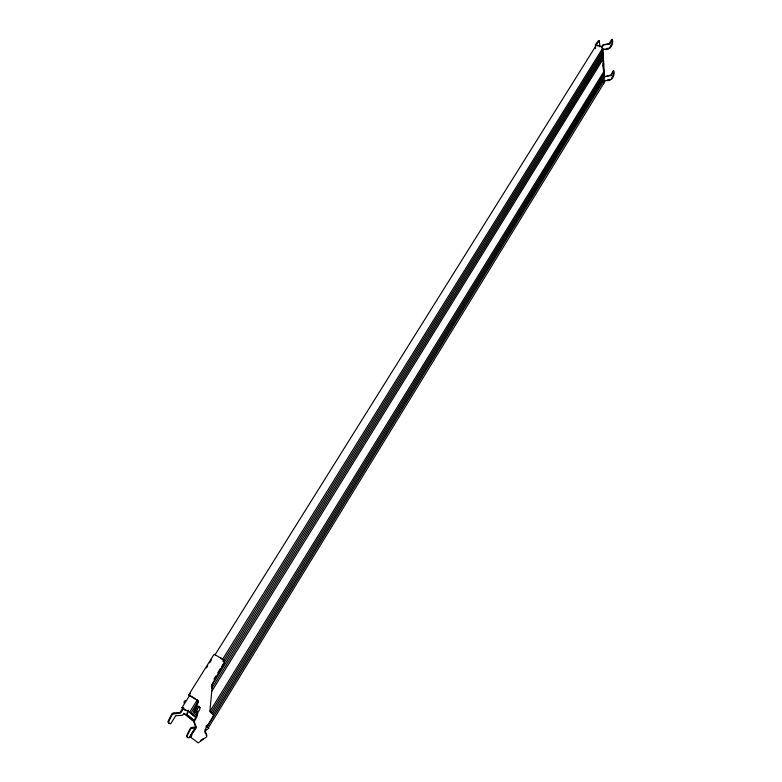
<?xml version="1.0" encoding="UTF-8"?>
<svg xmlns="http://www.w3.org/2000/svg" width="782" height="782" viewBox="0 0 782 782"><rect width="100%" height="100%" fill="white"/><g stroke="black" fill="none" stroke-linecap="round" stroke-linejoin="round"><path stroke-width="1.17" d="M194.904 711.649L194.933 710.095L198.198 702.383L197.826 700.477L188.697 694.875L214.121 654.251L221.404 658.385L223.779 660.673M211.541 686.723L211.756 684.367M197.465 711.503L196.165 716.674L193.613 721.278L195.754 727.27L190.407 735.774L190.505 737.103L198.217 742.9L206.644 736.869L206.829 735.227L204.816 730.153L213.291 715.931L213.242 714.201L209.957 710.643L212.479 683.536L224.512 662.452L224.395 661.015L220.69 657.858M612.032 42.775L612.159 41.7M613.489 74.046L613.332 70.585L610.996 74.984L604.203 76.665M188.697 694.875L189.518 695.677M199.244 706.938L197.396 708.805L196.458 711.444C198.755 713.526 202.196 706.498 197.983 706.205L196.135 708.072L195.197 710.701L197.357 712.187M602.453 50.449L602.697 49.598M595.493 48.611L595.425 44.662L598.24 40.928L599.071 40.977M187.69 712.578L187.221 714.826L194.278 720.515M611.68 78.053L613.127 75.101M609.667 47.868L611.661 43.87M212.078 713.585L603.821 76.059L602.296 48.865L601.475 46.5L596.207 45.366L214.972 654.925M213.222 714.523L603.939 78.092L603.821 76.059M205.989 726.918L207.171 725.002M208.862 728.306L207.25 726.849L604.046 80.126L603.939 78.092M603.313 82.53L604.564 80.497M208.383 727.778L605.591 80.38C611.641 82.237 615.102 75.571 613.89 70.712L611.143 75.522L604.466 76.851L603.01 50.615L603.899 49.256C610.146 51.143 613.733 44.261 612.443 39.227L609.608 44.115L603.665 44.965L601.817 47.409M209.781 711.688L603.596 71.973M210.935 712.637L603.704 74.016M197.582 714.24L195.656 717.348L194.356 716.332L197.66 711.18M211.814 688.346L602.775 57.379M211.707 691.405L602.893 59.491M602.59 65.766L603.753 63.899L603.205 63.733M195.246 709.196L192.03 714.386L190.71 713.35L198.54 700.955M223.017 661.562L602.414 51.006M213.936 679.099L215.871 675.98M217.807 672.862L220.465 668.336M221.668 666.635L602.541 53.137M194.454 716.371L193.144 715.344L195.813 711.229M211.267 686.322L602.658 55.268M188.315 710.222L186.605 714.465L194.552 720.877M601.466 46.9L603.02 44.711L609.461 43.567L611.465 39.559L612.062 39.54M190.808 713.389L189.488 712.353L197.318 699.949M222.469 659.519L602.296 48.865M190.573 693.292L189.303 695.315L197.211 700.115L197.582 702.021L194.317 709.743L194.288 711.288L195.686 712.109L197.025 711.337L198.081 711.864L196.781 717.035L194.229 721.639L196.36 727.631L192.059 734.044L191.121 737.465M206.448 667.906L207.719 665.883M209.615 662.833L211.521 659.793M183.027 708.57L181.962 707.71L189.733 695.296M183.232 707.651L180.007 712.558L173.281 712.881L171.845 713.839L167.827 721.864L169.274 723.731M183.848 708.013L180.671 712.94L172.49 714.152L168.961 720.75L168.629 723.067L170.652 723.829L175.745 715.657L182.177 715.344L184.435 713.653L193.965 721.317M207.826 728.941L206.223 730.163M181.962 707.71L189.576 712.392M597.653 45.659L598.386 45.669M597.096 45.503L597.829 45.503M193.936 729.958L189.088 737.876L187.211 737.182L187.543 734.963L190.896 728.58L195.744 727.925M200.524 740.574L203.428 738.609M604.046 80.126L603.596 83.948M603.264 49.012L603.851 48.807M205.627 729.811L206.34 729.626M605.962 48.552L609.139 48.191M607.604 79.696L610.683 79.353M195.979 727.152L191.649 727.358L190.27 728.286L186.448 736.038L187.778 737.788M185.735 700.496L184.229 701.278L184.102 703.116M192.03 714.386L193.242 715.383M200.143 707.69L197.983 706.205M196.135 708.072L197.396 708.805M195.197 710.701L196.458 711.444M191.502 719.469L192.108 719.831M185.5 710.584L184.269 709.577M207.338 726.889L206.106 725.921M183.829 713.301L194.288 721.718M210.338 711.884L212.841 714.513M204.679 731.649L205.715 733.799M206.233 734.875L206.331 735.686M599.931 46.988L599.325 40.713L595.982 45.346M602.521 51.661L602.795 56.49M603.333 66.089L603.596 70.8"/></g></svg>
